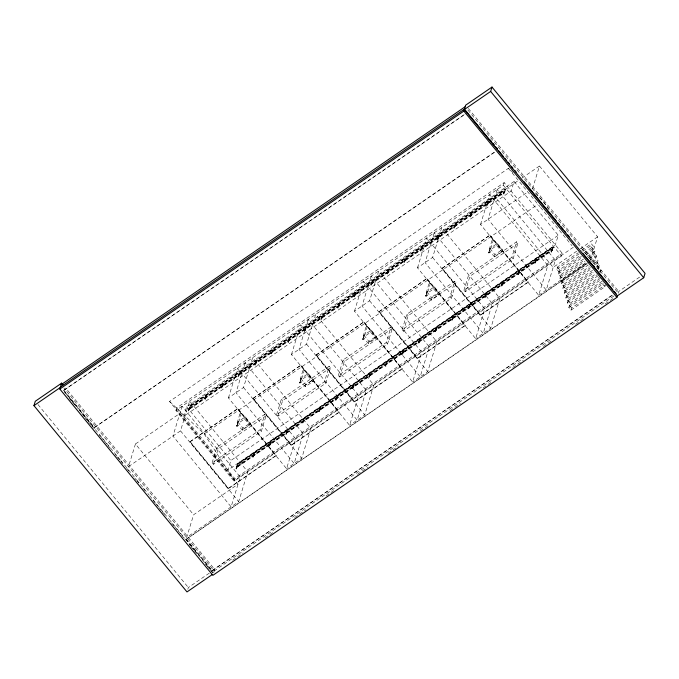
<?xml version="1.0" encoding="UTF-8"?>
<svg xmlns="http://www.w3.org/2000/svg" width="679" height="679" viewBox="0 0 679 679"><rect width="100%" height="100%" fill="white"/><g stroke="black" fill="none" stroke-linecap="round" stroke-linejoin="round"><path stroke-width="0.51" stroke-dasharray="3.4 2.55" d="M236.267 425.733L236.606 426.488L237.412 426.2L241.334 413.384L240.986 412.628L240.188 412.908L236.267 425.733L237.064 425.444L237.412 426.2M240.188 412.908L240.527 413.664L241.334 413.384M299.286 382.37L299.634 383.126L300.432 382.846L304.353 370.021L304.005 369.266L303.207 369.546L299.286 382.37L300.093 382.09L300.432 382.846M303.207 369.546L303.555 370.31L304.353 370.021M362.314 339.008L362.662 339.772L363.46 339.483L367.381 326.667L367.033 325.903L366.236 326.192L362.314 339.008L363.112 338.728L363.46 339.483M366.236 326.192L366.584 326.947L367.381 326.667M425.343 295.654L425.691 296.409L426.488 296.129L430.41 283.304L430.062 282.549L429.264 282.829L425.343 295.654L426.14 295.365L426.488 296.129M429.264 282.829L429.603 283.593L430.41 283.304M488.371 252.291L488.71 253.046L489.517 252.766L493.429 239.95L493.09 239.186L492.283 239.475L488.371 252.291L489.169 252.011L489.517 252.766M492.283 239.475L492.631 240.23L493.429 239.95M494.728 152.164L94.211 427.711L63.597 390.45L464.224 114.556M94.211 427.711L494.838 151.816M135.444 443.981L128.509 466.634L180.512 430.859L189.628 401.043L247.793 471.837L238.677 501.654L186.674 537.428L193.6 514.767L238.04 484.195L179.884 413.401L135.444 443.981L193.6 514.767M175.92 410.481L176.727 407.858L504.149 182.6L562.305 253.394L561.508 256.017L234.085 481.267L175.92 410.481L503.343 185.223L504.149 182.6M514.071 181.48L186.64 406.729L183.703 416.354L511.126 191.096L514.071 181.48L558.265 235.282L555.329 244.898L227.906 470.148L230.843 460.532L558.265 235.282M188.304 410.6L190.145 405.711L190.493 406.135L189.093 410.719L188.304 410.6L190.145 405.711M189.051 408.571L504.259 191.512L504.599 192.284L189.466 409.081L189.051 408.571L504.259 191.512M189.857 405.949L505.066 188.889L505.397 189.662L190.273 406.458L189.857 405.949L505.066 188.889M188.652 411.024L190.061 406.432L518.535 180.419M189.466 409.081L504.675 192.021M190.273 406.458L189.933 405.686M189.925 441.842L237.939 408.537L276.217 455.609L228.314 488.557L189.925 441.842L237.939 408.537M204.888 399.193L206.739 394.295L207.087 394.72L205.678 399.311L204.888 399.193L206.739 394.295M205.236 399.617L206.645 395.025L206.297 394.601M221.481 387.777L223.323 382.888L223.671 383.312L222.262 387.904L221.481 387.777L223.323 382.888M221.829 388.201L223.23 383.61L222.882 383.194M228.416 397.911L237.531 368.094L295.696 438.88L286.58 468.697L228.416 397.911L243.54 387.505L252.656 357.689L310.821 428.474L301.705 458.291L286.58 468.697M612.399 295.272L211.882 570.81L186.071 539.398L587.598 262.815M238.066 376.37L239.908 371.481L240.256 371.897L238.847 376.489L238.066 376.37L239.908 371.481M212.137 462.772L216.873 447.274L264.776 414.317L266.024 415.845L261.288 431.343L213.384 464.3L212.137 462.772L260.032 429.824L264.776 414.317M238.414 376.794L239.814 372.202L239.466 371.778M213.384 464.3L218.129 448.794L266.024 415.845M254.65 364.962L256.492 360.065L256.84 360.49L255.44 365.081L254.65 364.962L256.492 360.065M254.998 365.387L256.399 360.795L256.051 360.371M237.217 424.044L237.854 421.948L245.238 416.872L250.245 422.966L249.6 425.062L242.225 430.138L237.217 424.044L244.593 418.968L245.238 416.872M187.811 589.304L188.346 587.556L211.288 571.769M242.225 430.138L242.87 428.042L250.245 422.966M252.953 398.48L300.958 365.175L339.237 412.246L291.342 445.203L252.953 398.48L300.958 365.175M228.314 488.557L276.319 455.261M235.995 468.646L237.845 463.757L238.193 464.181L236.343 469.07L235.995 468.646L237.404 464.063L552.969 246.961L553.317 247.385L551.475 252.274L551.127 251.85L552.528 247.266L552.876 247.691L551.475 252.274M236.742 466.617L551.951 249.558L552.29 250.33L237.166 467.127L236.742 466.617L551.951 249.558M237.548 463.995L237.964 464.504L237.548 463.995L552.757 246.935L553.173 247.445L237.964 464.504M271.235 353.547L273.077 348.658L273.425 349.082L272.024 353.674L271.235 353.547L273.077 348.658M236.343 469.07L237.752 464.478L553.317 247.385M271.583 353.971L272.983 349.379L272.635 348.955M237.166 467.127L552.375 250.067M234.085 481.267L234.883 478.644L562.305 253.394M211.882 570.81L612.534 294.83M213.622 572.932L214.691 569.435L65.659 388.04M252.588 457.239L253.988 452.647L254.336 453.071L252.936 457.663L252.588 457.239L254.43 452.35L254.778 452.766L252.936 457.663M287.82 342.14L289.661 337.242L290.009 337.667L288.609 342.258L287.82 342.14L288.609 342.258M288.168 342.564L289.661 337.242M291.444 354.548L300.559 324.732L358.716 395.526L349.6 425.343L291.444 354.548L306.568 344.143L315.684 314.326L373.84 385.12L364.725 414.937L349.6 425.343M276.616 414.648L281.361 399.142L329.256 366.185L330.512 367.712L325.767 383.219L277.872 416.168L276.616 414.648L324.52 381.691L329.256 366.185M277.872 416.168L282.608 400.661L330.512 367.712M269.173 445.831L270.573 441.24L270.921 441.664L269.521 446.256L269.173 445.831L271.014 440.934L271.362 441.358L269.521 446.256M304.404 330.732L306.246 325.835L306.594 326.26L305.194 330.851L304.404 330.732L305.194 330.851M304.752 331.148L306.161 326.565L305.813 326.141M300.237 380.681L300.882 378.585L308.258 373.509L313.265 379.612L312.629 381.708L305.253 386.784L300.237 380.681L307.621 375.606L308.258 373.509M285.757 434.416L287.158 429.824L287.506 430.248L286.105 434.84L285.757 434.416L287.599 429.527L287.947 429.951L286.105 434.84M320.989 319.317L322.831 314.428L323.179 314.852L321.778 319.436L320.989 319.317L322.831 314.428M321.337 319.741L322.746 315.149L322.398 314.725M305.253 386.784L305.889 384.687L313.265 379.612M315.981 355.117L363.986 321.821L402.265 368.892L354.37 401.841L315.981 355.117L363.986 321.821M291.342 445.203L339.347 411.898M302.342 423.009L303.742 418.417L304.09 418.841L302.69 423.433L302.342 423.009L304.184 418.12L304.531 418.536L302.69 423.433M337.582 307.91L339.424 303.012L339.772 303.437L338.363 308.028L337.582 307.91L339.424 303.012M337.93 308.334L339.33 303.742L338.982 303.318M318.926 411.601L320.327 407.01L320.675 407.434L319.274 412.017L318.926 411.601L320.768 406.704L321.116 407.128L319.274 412.017M354.166 296.494L356.008 291.605L356.356 292.029L354.947 296.621L354.166 296.494L356.008 291.605M354.514 296.918L355.915 292.326L355.567 291.911M354.463 311.194L363.579 281.378L421.744 352.163L412.628 381.98L354.463 311.194L369.597 300.78L378.712 270.972L436.869 341.758L427.753 371.574L412.628 381.98M338.371 375.462L343.107 359.955L391.011 327.006L392.258 328.526L387.522 344.032L339.619 376.981L338.371 375.462L386.266 342.505L391.011 327.006M339.619 376.981L344.363 361.483L392.258 328.526M335.511 400.186L337.353 395.297L337.701 395.721L335.859 400.61L335.511 400.186L336.92 395.594M370.751 285.087L372.593 280.198L372.941 280.622L371.54 285.205L370.751 285.087L372.593 280.198M335.859 400.61L337.268 396.018M371.099 285.511L372.499 280.919L372.151 280.495M363.265 337.327L363.91 335.231L371.286 330.155L376.293 336.249L375.657 338.346L368.273 343.421L363.265 337.327L370.641 332.252L371.286 330.155M352.095 388.778L353.504 384.187L353.852 384.611L352.443 389.203L352.095 388.778L353.937 383.881L354.285 384.306L352.443 389.203M387.336 273.679L389.177 268.782L389.525 269.207L388.125 273.798L387.336 273.679L389.177 268.782M387.684 274.104L389.084 269.512L388.736 269.088M368.273 343.421L368.918 341.325L376.293 336.249M379.009 311.763L427.015 278.458L465.293 325.53L417.39 358.487L379.009 311.763L427.015 278.458M354.37 401.841L402.375 368.536M368.689 377.363L370.089 372.779L370.437 373.204L369.028 377.787L368.689 377.363L370.53 372.474L370.878 372.898L369.028 377.787M403.92 262.264L405.762 257.375L406.11 257.799L404.709 262.391L403.92 262.264L405.762 257.375M404.268 262.688L405.669 258.096L405.321 257.672M385.621 366.38L387.115 361.067L387.463 361.491L385.621 366.38L385.273 365.956L386.674 361.364L387.022 361.788M420.505 250.857L422.346 245.968L422.694 246.384L421.294 250.975L420.505 250.857L422.346 245.968M420.853 251.281L422.262 246.689L421.914 246.265M417.492 267.832L426.607 238.015L484.772 308.809L475.656 338.626L417.492 267.832L432.616 257.426L441.732 227.609L499.897 298.404L490.781 328.22L475.656 338.626M402.121 329.714L406.865 314.216L454.76 281.259L456.016 282.787L451.272 298.285L403.377 331.242L402.121 329.714L450.024 296.765L454.76 281.259M403.377 331.242L408.113 315.735L456.016 282.787M437.089 239.449L438.931 234.552L439.279 234.976L437.879 239.568L437.089 239.449L438.931 234.552M402.299 354.243L403.699 349.651L404.047 350.075L402.639 354.667L402.206 354.973L403.606 350.381L403.258 349.957L401.858 354.548L402.639 354.667M437.437 239.865L438.846 235.282L438.498 234.858M426.293 293.965L426.93 291.868L434.314 286.793L439.321 292.887L438.676 294.992L431.301 300.067L426.293 293.965L433.669 288.889L434.314 286.793M431.301 300.067L431.946 297.962L439.321 292.887M418.442 343.133L419.843 338.549L420.191 338.965L418.79 343.557L418.442 343.133L420.284 338.244L420.632 338.668L418.79 343.557M453.674 228.034L455.524 223.145L455.872 223.569L454.463 228.161L453.674 228.034L455.524 223.145M454.022 228.458L455.431 223.866L455.083 223.442M442.029 268.4L490.034 235.095L528.321 282.167L480.418 315.124L442.029 268.4L490.034 235.095M417.39 358.487L465.395 325.182M435.027 331.725L436.427 327.134L436.775 327.558L435.375 332.15L435.027 331.725L436.869 326.837L437.217 327.253L435.375 332.15M470.267 216.626L472.109 211.729L472.457 212.154L471.048 216.745L470.267 216.626L471.048 216.745M470.615 217.051L472.109 211.729M480.52 224.469L489.635 194.652L547.792 265.447L538.676 295.263L480.52 224.469L528.169 191.69M451.611 320.318L453.02 315.727L453.368 316.151L451.959 320.743L451.611 320.318L453.453 315.421L453.801 315.845L451.959 320.743M486.851 205.219L488.693 200.322L489.041 200.746L487.632 205.338L486.851 205.219L488.693 200.322M487.199 205.635L488.6 201.052L488.252 200.628M463.961 290.23L468.705 274.732L516.6 241.775L517.856 243.303L513.12 258.801L465.217 291.758L463.961 290.23L511.864 257.282L516.6 241.775M465.217 291.758L469.953 276.251L517.856 243.303M468.196 308.903L469.605 304.311L469.953 304.735L468.544 309.327L468.196 308.903L470.038 304.014L470.386 304.438L468.544 309.327M503.436 193.804L505.278 188.915L505.626 189.339L504.225 193.922L503.436 193.804L504.225 193.922M503.784 194.228L505.278 188.915M489.321 250.61L489.958 248.506L497.334 243.43L502.35 249.532L501.705 251.629L494.329 256.704L489.321 250.61L496.697 245.535L497.334 243.43M494.329 256.704L494.966 254.608L502.35 249.532M484.781 297.495L486.189 292.904L486.537 293.328L485.129 297.92L484.781 297.495L486.631 292.598L486.979 293.022L485.129 297.92M480.418 315.124L528.423 281.819M501.374 286.088L502.774 281.496L503.122 281.921L501.722 286.504L501.374 286.088L503.215 281.191L503.563 281.615L501.722 286.504M532.523 188.694L539.449 166.032L597.613 236.827L590.688 259.488M517.958 274.672L519.359 270.081L519.707 270.505L518.306 275.097L517.958 274.672L519.8 269.784L520.148 270.208L518.306 275.097M534.543 263.265L535.943 258.674L536.291 259.098L534.891 263.69L534.543 263.265L536.385 258.368L536.733 258.792L534.891 263.69M551.127 251.85L552.969 246.961M570.988 310.142L571.65 307.994L605.549 284.671L604.896 286.818L570.988 310.142L568.824 307.511L570.148 303.207L565.819 297.937L567.135 293.625L562.806 288.363L564.122 284.051L559.793 278.78L561.109 274.477L556.78 269.207L557.434 267.051L578.296 252.698M571.65 307.994L567.321 302.724L568.637 298.412L564.308 293.15L565.624 288.838L561.295 283.567L562.611 279.264L558.282 273.993L559.598 269.69L580.46 255.338M582.854 251.264L590.679 245.883L591.341 243.736L593.505 246.367L592.19 250.67L586.104 254.863M589.347 258.453L593.692 255.457L595.008 251.154L590.679 245.883M592.589 262.043L595.203 260.252L596.518 255.941L592.19 250.67M593.692 255.457L598.021 260.728L596.705 265.039L601.034 270.301L600.372 272.457L598.207 269.826L599.532 265.514L595.203 260.252M568.824 307.511L602.731 284.187L603.164 282.753M618.17 293.235L618.705 291.486L640.798 276.285M63.597 390.45L466.736 113.104M573.288 247.3L234.442 480.409L169.563 401.442L508.41 168.333L513.018 172.661M522.024 178.025L539.449 166.032M169.563 401.442L204.141 433.932L537.743 204.43M385.273 365.956L386.054 366.074M576.7 251.213L553.173 267.399L495.008 196.613M580.18 248.82L597.613 236.827M581.776 250.313L591.341 243.736M556.78 269.207L579.382 253.657M583.94 252.944L593.505 246.367M558.944 271.846L581.547 256.297M585.018 253.904L592.843 248.522M558.282 273.993L582.624 257.248M561.109 274.477L583.711 258.928M587.182 256.535L595.008 251.154M560.447 276.633L584.789 259.887M588.269 257.494L594.354 253.309M559.793 278.78L585.001 261.44M538.676 295.263L586.325 262.484M562.611 279.264L586.087 263.121M589.559 260.728L596.518 255.941M186.071 539.398L589.211 262.052M561.957 281.42L587.165 264.072M590.645 261.687L595.856 258.096M561.295 283.567L588.243 265.031M564.122 284.051L589.33 266.711M593.675 263.715L598.021 260.728M563.46 286.207L590.407 267.67M594.753 264.674L597.367 262.883M562.806 288.363L590.62 269.224M565.624 288.838L592.572 270.301M596.917 267.314L599.532 265.514M564.97 290.994L593.65 271.261M597.13 268.867L598.87 267.67M564.308 293.15L593.862 272.814M567.135 293.625L595.814 273.892M599.294 271.498L601.034 270.301M566.473 295.781L596.9 274.851M565.819 297.937L598.844 275.207M568.637 298.412L599.065 277.482M567.984 300.568L600.143 278.441M567.321 302.724L601.221 279.4M570.148 303.207L603.173 280.478M569.486 305.355L602.519 282.634M212.145 571.183L214.691 569.435M613.867 296.019L214.225 570.963L63.851 387.938M232.685 560.158L243.158 552.952M264.971 537.946L272.822 532.548M294.635 517.534L305.983 509.734M326.056 495.925L335.655 489.321M357.468 474.315L367.933 467.11M388.006 453.309L398.48 446.103M420.293 431.097L429.892 424.494M449.965 410.685L460.43 403.479M483.117 387.87L490.976 382.472M512.789 367.458L523.254 360.26M543.327 346.451L552.927 339.848M575.614 324.239L585.213 317.636M605.286 303.827L614.877 297.224M535.298 193.6L542.988 200.823L548.7 209.59M468.332 108.462L618.705 291.486M467.865 109.998L618.23 293.022M508.41 168.333L539.847 206.594M540.509 207.409L571.947 245.671M602.731 284.187L604.896 286.818M503.343 185.223L561.508 256.017M504.981 189.152L505.397 189.662M552.672 247.198L553.096 247.708M504.183 191.775L504.599 192.284M551.874 249.821L552.29 250.33M557.434 267.051L559.598 269.69M511.864 257.282L513.12 258.801M489.932 235.452L528.321 282.167M496.697 245.535L501.705 251.629M489.958 248.506L494.966 254.608M442.139 268.052L480.528 314.776M432.616 257.426L490.781 328.22M450.024 296.765L451.272 298.285M426.904 278.806L465.293 325.53M433.669 288.889L438.676 294.992M426.93 291.868L431.946 297.962M406.865 314.216L408.113 315.735M379.111 311.415L417.5 358.13M369.597 300.78L427.753 371.574M386.266 342.505L387.522 344.032M363.876 322.169L402.265 368.892M370.641 332.252L375.657 338.346M363.91 335.231L368.918 341.325M343.107 359.955L344.363 361.483M316.083 354.769L354.472 401.493M306.568 344.143L364.725 414.937M324.52 381.691L325.767 383.219M300.856 365.523L339.237 412.246M307.621 375.606L312.629 381.708M300.882 378.585L305.889 384.687M281.361 399.142L282.608 400.661M253.063 398.132L291.444 444.855M243.54 387.505L301.705 458.291M260.032 429.824L261.288 431.343M237.828 408.885L276.217 455.609M244.593 418.968L249.6 425.062M237.854 421.948L242.87 428.042M189.135 408.308L189.551 408.817M236.827 466.354L237.243 466.863M186.64 406.729L230.843 460.532M216.873 447.274L218.129 448.794M176.727 407.858L234.883 478.644M190.035 441.486L228.424 488.209M180.512 430.859L238.677 501.654M186.207 538.956L212.018 570.377M63.707 390.102L94.322 427.363M64.463 391.978L65.804 393.608M66.474 394.431L78.56 409.131M79.231 409.955L94.67 428.746M95.34 429.561L120.175 459.793M120.845 460.608L136.292 479.399M136.963 480.223L139.645 483.49M140.315 484.305L149.041 494.932M149.711 495.746L152.402 499.014M153.072 499.829L168.511 518.62M169.181 519.443L184.62 538.235M185.291 539.05L194.024 549.667M194.695 550.491L210.134 569.282M210.804 570.097L212.816 572.55M69.029 398.132L71.711 401.399M72.381 402.223L75.063 405.49M81.777 413.655L84.468 416.923M85.138 417.746L87.82 421.014M88.491 421.829L91.181 425.096M91.852 425.911L93.863 428.364M99.236 434.899L100.577 436.538M101.247 437.352L103.929 440.62M104.6 441.435L107.29 444.703M107.961 445.526L109.973 447.979M115.345 454.514L116.686 456.144M117.357 456.959L120.047 460.235M120.718 461.049L122.729 463.502M126.761 468.4L129.443 471.667M134.815 478.203L136.156 479.841M136.827 480.656L138.839 483.109M142.87 488.014L145.552 491.282M152.936 500.27L154.948 502.715M155.627 503.538L158.309 506.806M158.979 507.62L161.661 510.888M162.332 511.703L165.022 514.971M171.736 523.144L174.418 526.412M175.089 527.227L177.779 530.503M178.45 531.317L181.132 534.585M181.802 535.4L183.814 537.853M189.186 544.388L190.527 546.026M191.198 546.841L193.888 550.109M194.559 550.924L196.571 553.377M205.296 564.003L206.645 565.632M207.316 566.447L209.998 569.715M210.668 570.538L212.68 572.983M37.973 404.531L188.346 587.556M204.141 433.932L234.442 480.409M182.065 406.246L172.95 436.062L231.115 506.857L240.23 477.04L182.065 406.246M245.094 362.892L235.978 392.708L294.143 463.494L303.258 433.677L245.094 362.892M308.122 319.529L299.006 349.346L357.162 420.14L366.278 390.323L308.122 319.529M371.141 276.175L362.026 305.991L420.191 376.777L429.306 346.961L371.141 276.175M434.17 232.812L425.054 262.629L483.219 333.423L492.334 303.606L434.17 232.812M497.198 189.449L488.082 219.266L546.239 290.06L555.354 260.244L497.198 189.449"/><path stroke-width="1.02" d="M212.502 574.392L187.005 591.927L33.95 405.635L35.283 401.264L61.636 383.143L62.977 384.772M617.5 295.424L616.897 297.394L212.883 575.334L59.828 389.042L61.636 383.143M59.828 389.042L463.842 111.101L465.65 105.194L491.995 87.073L645.05 273.365L643.717 277.736L617.364 295.857L464.309 109.565L490.654 91.444L491.995 87.073M61.169 384.67L465.174 106.73M60.431 387.072L464.444 109.132M33.95 405.635L60.295 387.514M490.654 91.444L643.717 277.736M593.395 265.481L594.711 267.093M490.238 140.044L491.571 141.665M492.895 143.286L494.227 144.907M496.222 147.335L497.554 148.956M465.115 109.947L493.981 145.085M495.322 146.715L497.334 149.168M498.683 150.797L503.377 156.518M504.718 158.156L506.738 160.609M508.079 162.239L509.42 163.877M511.431 166.33L512.772 167.959M514.792 170.412L516.133 172.042M524.188 181.853L556.407 221.074M557.756 222.704L559.768 225.156M561.109 226.786L563.12 229.239M564.47 230.877L565.811 232.507M567.822 234.959L569.163 236.598M583.261 253.751L612.798 289.704M614.139 291.342L616.159 293.786M463.842 111.101L616.897 297.394"/></g></svg>
